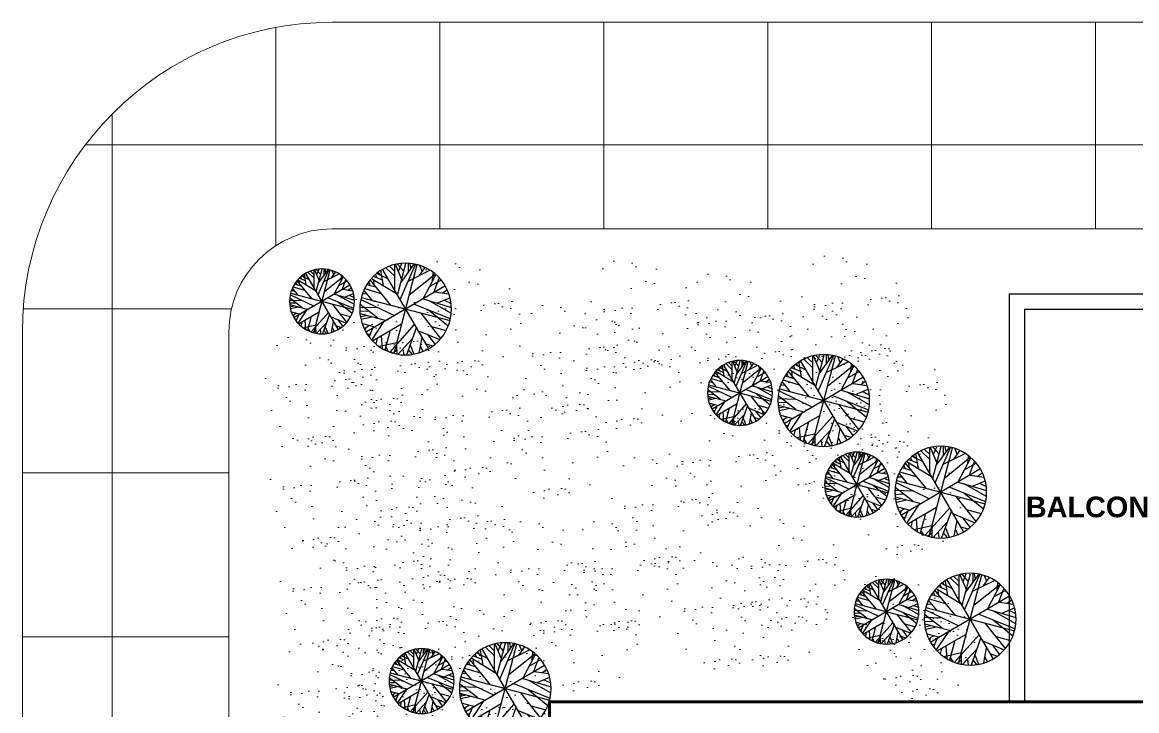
# Model space of a CAD drawing. Header units: millimetres. Extents: x 287 to 445, y 520 to 576.
# Drawn here: x 305.13 to 315.92, y 566.02 to 572.69 of the extents above; entities that cross this region are included whole.
import ezdxf

# ---------------------------------------------------------------- set-up
doc = ezdxf.new("R2010")
doc.units = ezdxf.units.MM
doc.header["$LTSCALE"] = 0.015
for name, color, linetype, lineweight in [('Muros', 41, 'Continuous', 60), ('Muros Bajos', 20, 'Continuous', 30), ('pasto', 56, 'Continuous', 5), ('PISOS', 7, 'Continuous', 18), ('Texto', 133, 'Continuous', 20)]:
    doc.layers.add(name, color=color, linetype=linetype, lineweight=lineweight)
doc.layers.add('puntos alameda', color=94, linetype='Continuous')
pattern_1 = [(180, (667.9433, 0), (0, 1.5875), []), (90, (667.9433, 0), (1.5875, 1e-16), [])]

# ---------------------------------------------------------------- blocks, each defined once
blk = doc.blocks.new('Tree - deciduous plan')
for p, q in [((-12.5388, 54.9406), (-7.9613, 59.4546)), ((-12.3627, 32.1443), (-12.5388, 58.7776)), ((-5.3205, 59.6806), (16.5105, 16.7963)), ((2.426, 54.9406), (-1.4472, 59.9056)), ((0, 59.9996), (0, -60)), ((0.4894, 48.6208), (3.6584, 59.6806)), ((18.2711, 35.5298), (5.419, 59.6806)), ((9.8203, 51.5549), (12.8133, 58.5516)), ((-40.1797, 44.558), (-36.4825, 43.2038)), ((-37.0107, 47.0408), (-35.25, 35.5298)), ((-32.6092, 50.4264), (-23.2782, 23.5674)), ((-31.2008, 51.1035), (-0.2149, 20.1818)), ((-26.4472, 46.5894), (-26.2712, 53.8116)), ((-22.0458, 42.0753), (-16.5881, 57.6486)), ((-21.1656, 55.8436), (-0.0388, 45.0094)), ((19.6795, 19.5047), (16.3344, 57.6486)), ((17.0387, 51.1035), (23.2006, 55.1666)), ((17.7429, 43.6552), (25.4894, 54.2636)), ((31.6513, 50.8778), (30.2429, 30.5643)), ((31.1232, 42.5267), (35.8767, 48.1693)), ((-49.8627, 32.8214), (-32.7853, 32.8214)), ((-45.8134, 38.2383), (-40.5318, 33.0471)), ((-43.8768, 36.4326), (-44.405, 40.2696)), ((42, 42), (-42, -42)), ((42, -42), (-42, 42)), ((36.2288, 25.1474), (48.9049, 35.0784)), ((37.1091, 37.1098), (46.6161, 37.5612)), ((-32.2571, 20.6333), (-59.1937, 9.348)), ((-57.081, 17.9248), (-47.0458, 14.7649)), ((-56.0247, 20.859), (-20.8134, 20.859)), ((-54.7923, 24.4702), (-47.75, 21.0847)), ((-53.2078, 27.4044), (-40.1797, 20.859)), ((54.3626, 25.3731), (20.9119, 0.3198)), ((23.3767, 23.3417), (53.3063, 27.4044)), ((-59.7219, 2.8025), (-12.0106, 12.0565)), ((-58.6656, 12.7336), (-35.9543, 7.5424)), ((-54.6162, -24.7335), (-20.2853, 0.0941)), ((29.3626, -6.6771), (59.4682, 7.091)), ((38.5175, 13.4107), (58.2359, 13.6364)), ((-60, 0), (60, 0)), ((-59.7219, -4.8714), (-54.2641, -6.6771)), ((-45.2853, -0.1316), (-59.0177, -10.0627)), ((-58.4895, -12.3197), (-36.4825, -11.6426)), ((-10.074, -10.0627), (-2.5036, -59.7178)), ((9.2922, -9.1598), (59.6443, -2.8401)), ((26.3697, -18.4138), (58.9401, -9.8369)), ((-57.081, -18.4138), (-45.2853, -17.9624)), ((-52.6797, -18.188), (-55.4966, -22.0251)), ((-53.2078, -27.442), (-16.7641, -16.6081)), ((-38.9472, -29.0219), (-51.4472, -30.6018)), ((-47.2219, -19.3166), (-50.2148, -26.3135)), ((-35.9543, -22.4765), (-44.0529, -40.5329)), ((-19.9331, -20.2194), (-28.5599, -52.721)), ((-14.8275, -15.0282), (-14.6515, -57.6865)), ((-0.0388, -19.0909), (25.8415, -53.8495)), ((18.6232, -18.6394), (26.7218, -53.3981)), ((18.7992, -18.6394), (57.3556, -17.2853)), ((38.1654, -18.188), (52.426, -29.0219)), ((45.9119, -24.0564), (55.595, -22.2508)), ((-46.5177, -30.1504), (-49.5106, -33.536)), ((-32.4331, -32.4075), (-48.1021, -35.5674)), ((-43.7008, -34.6645), (-46.6937, -37.373)), ((-24.6867, -37.8244), (-38.7712, -45.7241)), ((-14.6515, -36.2445), (-27.6797, -52.9467)), ((-14.6515, -32.1818), (-3.912, -59.4922)), ((-6.2008, -36.2445), (17.919, -57.0094)), ((22.8485, -36.4702), (35.3485, -48.4326)), ((30.419, -30.1504), (32.3556, -50.0125)), ((31.4753, -31.279), (49.6091, -33.3103)), ((41.5105, -32.6332), (46.088, -38.0501)), ((-26.2712, -43.9185), (-34.7219, -48.6583)), ((-14.6515, -47.3041), (-25.0388, -54.3009)), ((-21.5177, -45.4984), (-19.9331, -56.1065)), ((-8.4895, -47.5298), (-11.4825, -58.5893)), ((-6.3768, -52.721), (-9.3698, -58.815)), ((8.4119, -53.1724), (3.8344, -59.4922)), ((5.9471, -46.6269), (10.5246, -58.5893)), ((24.7852, -44.8213), (23.0246, -54.978))]:
    blk.add_line(p, q)
blk.add_circle((0, 0), 60)

msp = doc.modelspace()

# ---------------------------------------------------------------- hatches: boundary and pattern name
at = {"layer": 'pasto', "ltscale": 0.3}
h = msp.add_hatch(dxfattribs=at)
h.set_pattern_fill('AR-SAND', color=256, scale=0.008, style=0)
h.set_pattern_definition([(37.5, (329.06316, 350.05194), (-0.01280025, 0.3915306), [0, -0.308864, 0, -0.34544, 0, -0.3302]), (7.5, (329.06316, 350.05194), (0.3596186, 0.5734601), [0, -0.166624, 0, -0.278384, 0, -0.10668]), (327.5, (328.81323, 350.05194), (0.6327939, 0.00114975), [0, -0.1016, 0, -0.36576, 0, -0.47752]), (317.5, (328.81323, 350.05194), (0.6108452, 0.1783435), [0, -0.0508, 0, -0.239776, 0, -0.27432])])
edge = h.paths.add_edge_path()
edge.add_arc((313.127, 569.906), 0.588, 0, 360)
h = msp.add_hatch(dxfattribs=at)
h.set_pattern_fill('AR-SAND', color=256, scale=0.008, style=0)
h.set_pattern_definition([(37.5, (325.3145, 349.997), (-0.01280025, 0.3915306), [0, -0.308864, 0, -0.34544, 0, -0.3302]), (7.5, (325.3145, 349.997), (0.3596186, 0.5734601), [0, -0.166624, 0, -0.278384, 0, -0.10668]), (327.5, (325.06457, 349.997), (0.6327939, 0.00114975), [0, -0.1016, 0, -0.36576, 0, -0.47752]), (317.5, (325.06457, 349.997), (0.6108452, 0.1783435), [0, -0.0508, 0, -0.239776, 0, -0.27432])])
edge = h.paths.add_edge_path()
edge.add_arc((309.379, 569.851), 0.588, 0, 360)
h = msp.add_hatch(dxfattribs=at)
h.set_pattern_fill('AR-SAND', color=256, scale=0.008, style=0)
h.set_pattern_definition([(37.5, (327.0254, 350.0045), (-0.01280025, 0.3915306), [0, -0.308864, 0, -0.34544, 0, -0.3302]), (7.5, (327.0254, 350.0045), (0.3596186, 0.5734601), [0, -0.166624, 0, -0.278384, 0, -0.10668]), (327.5, (326.77547, 350.0045), (0.6327939, 0.00114975), [0, -0.1016, 0, -0.36576, 0, -0.47752]), (317.5, (326.77547, 350.0045), (0.6108452, 0.1783435), [0, -0.0508, 0, -0.239776, 0, -0.27432])])
edge = h.paths.add_edge_path()
edge.add_arc((311.09, 569.859), 0.588, 0, 360)
h = msp.add_hatch(dxfattribs=at)
h.set_pattern_fill('AR-SAND', color=256, scale=0.008, style=0)
h.set_pattern_definition([(37.5, (327.93744, 349.8779), (-0.01280025, 0.3915306), [0, -0.308864, 0, -0.34544, 0, -0.3302]), (7.5, (327.93744, 349.8779), (0.3596186, 0.5734601), [0, -0.166624, 0, -0.278384, 0, -0.10668]), (327.5, (327.6875, 349.8779), (0.6327939, 0.00114975), [0, -0.1016, 0, -0.36576, 0, -0.47752]), (317.5, (327.6875, 349.8779), (0.6108452, 0.1783435), [0, -0.0508, 0, -0.239776, 0, -0.27432])])
edge = h.paths.add_edge_path()
edge.add_arc((312.002, 569.732), 0.588, 0, 360)
h = msp.add_hatch(dxfattribs=at)
h.set_pattern_fill('AR-SAND', color=256, scale=0.008, style=0)
h.set_pattern_definition([(37.5, (324.5286, 349.63225), (-0.01280025, 0.3915306), [0, -0.308864, 0, -0.34544, 0, -0.3302]), (7.5, (324.5286, 349.63225), (0.3596186, 0.5734601), [0, -0.166624, 0, -0.278384, 0, -0.10668]), (327.5, (324.27865, 349.63225), (0.6327939, 0.00114975), [0, -0.1016, 0, -0.36576, 0, -0.47752]), (317.5, (324.27865, 349.63225), (0.6108452, 0.1783435), [0, -0.0508, 0, -0.239776, 0, -0.27432])])
edge = h.paths.add_edge_path()
edge.add_arc((308.593, 569.487), 0.588, 0, 360)
h = msp.add_hatch(dxfattribs=at)
h.set_pattern_fill('AR-SAND', color=256, scale=0.008, style=0)
h.set_pattern_definition([(37.5, (326.3333, 349.5742), (-0.01280025, 0.3915306), [0, -0.308864, 0, -0.34544, 0, -0.3302]), (7.5, (326.3333, 349.5742), (0.3596186, 0.5734601), [0, -0.166624, 0, -0.278384, 0, -0.10668]), (327.5, (326.08337, 349.5742), (0.6327939, 0.00114975), [0, -0.1016, 0, -0.36576, 0, -0.47752]), (317.5, (326.08337, 349.5742), (0.6108452, 0.1783435), [0, -0.0508, 0, -0.239776, 0, -0.27432])])
edge = h.paths.add_edge_path()
edge.add_arc((310.397, 569.429), 0.588, 0, 360)
h = msp.add_hatch(dxfattribs=at)
h.set_pattern_fill('AR-SAND', color=256, scale=0.008, style=0)
h.set_pattern_definition([(37.5, (328.03166, 349.53255), (-0.01280025, 0.3915306), [0, -0.308864, 0, -0.34544, 0, -0.3302]), (7.5, (328.03166, 349.53255), (0.3596186, 0.5734601), [0, -0.166624, 0, -0.278384, 0, -0.10668]), (327.5, (327.78173, 349.53255), (0.6327939, 0.00114975), [0, -0.1016, 0, -0.36576, 0, -0.47752]), (317.5, (327.78173, 349.53255), (0.6108452, 0.1783435), [0, -0.0508, 0, -0.239776, 0, -0.27432])])
edge = h.paths.add_edge_path()
edge.add_arc((312.096, 569.387), 0.588, 0, 360)
h = msp.add_hatch(dxfattribs=at)
h.set_pattern_fill('AR-SAND', color=256, scale=0.008, style=0)
h.set_pattern_definition([(37.5, (328.965, 349.53948), (-0.01280025, 0.3915306), [0, -0.308864, 0, -0.34544, 0, -0.3302]), (7.5, (328.965, 349.5395), (0.3596186, 0.5734601), [0, -0.166624, 0, -0.278384, 0, -0.10668]), (327.5, (328.71506, 349.53948), (0.6327939, 0.00114975), [0, -0.1016, 0, -0.36576, 0, -0.47752]), (317.5, (328.71506, 349.5395), (0.6108452, 0.1783435), [0, -0.0508, 0, -0.239776, 0, -0.27432])])
edge = h.paths.add_edge_path()
edge.add_arc((313.029, 569.394), 0.588, 0, 360)
h = msp.add_hatch(dxfattribs=at)
h.set_pattern_fill('AR-SAND', color=256, scale=0.008, style=0)
h.set_pattern_definition([(37.5, (324.5067, 349.41033), (-0.01280025, 0.3915306), [0, -0.308864, 0, -0.34544, 0, -0.3302]), (7.5, (324.5067, 349.41033), (0.3596186, 0.5734601), [0, -0.166624, 0, -0.278384, 0, -0.10668]), (327.5, (324.25676, 349.41033), (0.6327939, 0.00114975), [0, -0.1016, 0, -0.36576, 0, -0.47752]), (317.5, (324.25676, 349.41033), (0.6108452, 0.1783435), [0, -0.0508, 0, -0.239776, 0, -0.27432])])
edge = h.paths.add_edge_path()
edge.add_arc((308.571, 569.265), 0.588, 0, 360)
h = msp.add_hatch(dxfattribs=at)
h.set_pattern_fill('AR-SAND', color=256, scale=0.008, style=0)
h.set_pattern_definition([(37.5, (326.85668, 349.43478), (-0.01280025, 0.3915306), [0, -0.308864, 0, -0.34544, 0, -0.3302]), (7.5, (326.8567, 349.4348), (0.3596186, 0.5734601), [0, -0.166624, 0, -0.278384, 0, -0.10668]), (327.5, (326.60674, 349.43478), (0.6327939, 0.00114975), [0, -0.1016, 0, -0.36576, 0, -0.47752]), (317.5, (326.60674, 349.4348), (0.6108452, 0.1783435), [0, -0.0508, 0, -0.239776, 0, -0.27432])])
edge = h.paths.add_edge_path()
edge.add_arc((310.921, 569.289), 0.588, 0, 360)
h = msp.add_hatch(dxfattribs=at)
h.set_pattern_fill('AR-SAND', color=256, scale=0.008, style=0)
h.set_pattern_definition([(37.5, (323.87025, 349.26367), (-0.01280025, 0.3915306), [0, -0.308864, 0, -0.34544, 0, -0.3302]), (7.5, (323.87025, 349.26367), (0.3596186, 0.5734601), [0, -0.166624, 0, -0.278384, 0, -0.10668]), (327.5, (323.6203, 349.26367), (0.6327939, 0.00114975), [0, -0.1016, 0, -0.36576, 0, -0.47752]), (317.5, (323.6203, 349.26367), (0.6108452, 0.1783435), [0, -0.0508, 0, -0.239776, 0, -0.27432])])
edge = h.paths.add_edge_path()
edge.add_arc((307.934, 569.118), 0.588, 0, 360)
h = msp.add_hatch(dxfattribs=at)
h.set_pattern_fill('AR-SAND', color=256, scale=0.008, style=0)
h.set_pattern_definition([(37.5, (329.43268, 349.21305), (-0.01280025, 0.3915306), [0, -0.308864, 0, -0.34544, 0, -0.3302]), (7.5, (329.4327, 349.21305), (0.3596186, 0.5734601), [0, -0.166624, 0, -0.278384, 0, -0.10668]), (327.5, (329.18274, 349.21305), (0.6327939, 0.00114975), [0, -0.1016, 0, -0.36576, 0, -0.47752]), (317.5, (329.18274, 349.21305), (0.6108452, 0.1783435), [0, -0.0508, 0, -0.239776, 0, -0.27432])])
edge = h.paths.add_edge_path()
edge.add_arc((313.497, 569.068), 0.588, 0, 360)
h = msp.add_hatch(dxfattribs=at)
h.set_pattern_fill('AR-SAND', color=256, scale=0.008, style=0)
h.set_pattern_definition([(37.5, (325.39027, 348.96255), (-0.01280025, 0.3915306), [0, -0.308864, 0, -0.34544, 0, -0.3302]), (7.5, (325.39027, 348.96255), (0.3596186, 0.5734601), [0, -0.166624, 0, -0.278384, 0, -0.10668]), (327.5, (325.14034, 348.96255), (0.6327939, 0.00114975), [0, -0.1016, 0, -0.36576, 0, -0.47752]), (317.5, (325.14034, 348.96255), (0.6108452, 0.1783435), [0, -0.0508, 0, -0.239776, 0, -0.27432])])
edge = h.paths.add_edge_path()
edge.add_arc((309.454, 568.817), 0.588, 0, 360)
h = msp.add_hatch(dxfattribs=at)
h.set_pattern_fill('AR-SAND', color=256, scale=0.008, style=0)
h.set_pattern_definition([(37.5, (326.1545, 348.758), (-0.01280025, 0.3915306), [0, -0.308864, 0, -0.34544, 0, -0.3302]), (7.5, (326.1545, 348.758), (0.3596186, 0.5734601), [0, -0.166624, 0, -0.278384, 0, -0.10668]), (327.5, (325.90458, 348.758), (0.6327939, 0.00114975), [0, -0.1016, 0, -0.36576, 0, -0.47752]), (317.5, (325.9046, 348.758), (0.6108452, 0.1783435), [0, -0.0508, 0, -0.239776, 0, -0.27432])])
edge = h.paths.add_edge_path()
edge.add_arc((310.219, 568.612), 0.588, 0, 360)
h = msp.add_hatch(dxfattribs=at)
h.set_pattern_fill('AR-SAND', color=256, scale=0.008, style=0)
h.set_pattern_definition([(37.5, (328.72046, 348.82973), (-0.01280025, 0.3915306), [0, -0.308864, 0, -0.34544, 0, -0.3302]), (7.5, (328.72046, 348.82973), (0.3596186, 0.5734601), [0, -0.166624, 0, -0.278384, 0, -0.10668]), (327.5, (328.47052, 348.82973), (0.6327939, 0.00114975), [0, -0.1016, 0, -0.36576, 0, -0.47752]), (317.5, (328.4705, 348.82973), (0.6108452, 0.1783435), [0, -0.0508, 0, -0.239776, 0, -0.27432])])
edge = h.paths.add_edge_path()
edge.add_arc((312.785, 568.684), 0.588, 0, 360)
h = msp.add_hatch(dxfattribs=at)
h.set_pattern_fill('AR-SAND', color=256, scale=0.008, style=0)
h.set_pattern_definition([(37.5, (328.964, 348.70307), (-0.01280025, 0.3915306), [0, -0.308864, 0, -0.34544, 0, -0.3302]), (7.5, (328.964, 348.70307), (0.3596186, 0.5734601), [0, -0.166624, 0, -0.278384, 0, -0.10668]), (327.5, (328.71406, 348.70307), (0.6327939, 0.00114975), [0, -0.1016, 0, -0.36576, 0, -0.47752]), (317.5, (328.71406, 348.70307), (0.6108452, 0.1783435), [0, -0.0508, 0, -0.239776, 0, -0.27432])])
edge = h.paths.add_edge_path()
edge.add_arc((313.028, 568.558), 0.588, 0, 360)
h = msp.add_hatch(dxfattribs=at)
h.set_pattern_fill('AR-SAND', color=256, scale=0.008, style=0)
h.set_pattern_definition([(37.5, (324.67805, 348.57923), (-0.01280025, 0.3915306), [0, -0.308864, 0, -0.34544, 0, -0.3302]), (7.5, (324.67805, 348.57923), (0.3596186, 0.5734601), [0, -0.166624, 0, -0.278384, 0, -0.10668]), (327.5, (324.4281, 348.57923), (0.6327939, 0.00114975), [0, -0.1016, 0, -0.36576, 0, -0.47752]), (317.5, (324.4281, 348.57923), (0.6108452, 0.1783435), [0, -0.0508, 0, -0.239776, 0, -0.27432])])
edge = h.paths.add_edge_path()
edge.add_arc((308.742, 568.434), 0.588, 0, 360)
h = msp.add_hatch(dxfattribs=at)
h.set_pattern_fill('AR-SAND', color=256, scale=0.008, style=0)
h.set_pattern_definition([(37.5, (327.78374, 348.53044), (-0.01280025, 0.3915306), [0, -0.308864, 0, -0.34544, 0, -0.3302]), (7.5, (327.78374, 348.53044), (0.3596186, 0.5734601), [0, -0.166624, 0, -0.278384, 0, -0.10668]), (327.5, (327.5338, 348.53044), (0.6327939, 0.00114975), [0, -0.1016, 0, -0.36576, 0, -0.47752]), (317.5, (327.5338, 348.53044), (0.6108452, 0.1783435), [0, -0.0508, 0, -0.239776, 0, -0.27432])])
edge = h.paths.add_edge_path()
edge.add_arc((311.848, 568.385), 0.588, 0, 360)
h = msp.add_hatch(dxfattribs=at)
h.set_pattern_fill('AR-SAND', color=256, scale=0.008, style=0)
h.set_pattern_definition([(37.5, (323.9192, 348.2859), (-0.01280025, 0.3915306), [0, -0.308864, 0, -0.34544, 0, -0.3302]), (7.5, (323.9192, 348.2859), (0.3596186, 0.5734601), [0, -0.166624, 0, -0.278384, 0, -0.10668]), (327.5, (323.66927, 348.2859), (0.6327939, 0.00114975), [0, -0.1016, 0, -0.36576, 0, -0.47752]), (317.5, (323.66927, 348.2859), (0.6108452, 0.1783435), [0, -0.0508, 0, -0.239776, 0, -0.27432])])
edge = h.paths.add_edge_path()
edge.add_arc((307.983, 568.14), 0.588, 0, 360)
h = msp.add_hatch(dxfattribs=at)
h.set_pattern_fill('AR-SAND', color=256, scale=0.008, style=0)
h.set_pattern_definition([(37.5, (329.57384, 348.21257), (-0.01280025, 0.3915306), [0, -0.308864, 0, -0.34544, 0, -0.3302]), (7.5, (329.57384, 348.21257), (0.3596186, 0.5734601), [0, -0.166624, 0, -0.278384, 0, -0.10668]), (327.5, (329.3239, 348.21257), (0.6327939, 0.00114975), [0, -0.1016, 0, -0.36576, 0, -0.47752]), (317.5, (329.3239, 348.21257), (0.6108452, 0.1783435), [0, -0.0508, 0, -0.239776, 0, -0.27432])])
edge = h.paths.add_edge_path()
edge.add_arc((313.638, 568.067), 0.588, 0, 360)
h = msp.add_hatch(dxfattribs=at)
h.set_pattern_fill('AR-SAND', color=256, scale=0.008, style=0)
h.set_pattern_definition([(37.5, (327.22523, 348.09915), (-0.01280025, 0.3915306), [0, -0.308864, 0, -0.34544, 0, -0.3302]), (7.5, (327.2252, 348.09915), (0.3596186, 0.5734601), [0, -0.166624, 0, -0.278384, 0, -0.10668]), (327.5, (326.9753, 348.09915), (0.6327939, 0.00114975), [0, -0.1016, 0, -0.36576, 0, -0.47752]), (317.5, (326.9753, 348.09915), (0.6108452, 0.1783435), [0, -0.0508, 0, -0.239776, 0, -0.27432])])
edge = h.paths.add_edge_path()
edge.add_arc((311.289, 567.954), 0.588, 0, 360)
h = msp.add_hatch(dxfattribs=at)
h.set_pattern_fill('AR-SAND', color=256, scale=0.008, style=0)
h.set_pattern_definition([(37.5, (324.98392, 347.92105), (-0.01280025, 0.3915306), [0, -0.308864, 0, -0.34544, 0, -0.3302]), (7.5, (324.9839, 347.92105), (0.3596186, 0.5734601), [0, -0.166624, 0, -0.278384, 0, -0.10668]), (327.5, (324.734, 347.92105), (0.6327939, 0.00114975), [0, -0.1016, 0, -0.36576, 0, -0.47752]), (317.5, (324.734, 347.92105), (0.6108452, 0.1783435), [0, -0.0508, 0, -0.239776, 0, -0.27432])])
edge = h.paths.add_edge_path()
edge.add_arc((309.048, 567.776), 0.588, 0, 360)
h = msp.add_hatch(dxfattribs=at)
h.set_pattern_fill('AR-SAND', color=256, scale=0.008, style=0)
h.set_pattern_definition([(37.5, (325.2434, 347.887), (-0.01280025, 0.3915306), [0, -0.308864, 0, -0.34544, 0, -0.3302]), (7.5, (325.2434, 347.887), (0.3596186, 0.5734601), [0, -0.166624, 0, -0.278384, 0, -0.10668]), (327.5, (324.99346, 347.887), (0.6327939, 0.00114975), [0, -0.1016, 0, -0.36576, 0, -0.47752]), (317.5, (324.99346, 347.887), (0.6108452, 0.1783435), [0, -0.0508, 0, -0.239776, 0, -0.27432])])
edge = h.paths.add_edge_path()
edge.add_arc((309.307, 567.741), 0.588, 0, 360)
h = msp.add_hatch(dxfattribs=at)
h.set_pattern_fill('AR-SAND', color=256, scale=0.008, style=0)
h.set_pattern_definition([(37.5, (324.53118, 347.50368), (-0.01280025, 0.3915306), [0, -0.308864, 0, -0.34544, 0, -0.3302]), (7.5, (324.5312, 347.5037), (0.3596186, 0.5734601), [0, -0.166624, 0, -0.278384, 0, -0.10668]), (327.5, (324.28124, 347.5037), (0.6327939, 0.00114975), [0, -0.1016, 0, -0.36576, 0, -0.47752]), (317.5, (324.28124, 347.5037), (0.6108452, 0.1783435), [0, -0.0508, 0, -0.239776, 0, -0.27432])])
edge = h.paths.add_edge_path()
edge.add_arc((308.595, 567.358), 0.588, 0, 360)
h = msp.add_hatch(dxfattribs=at)
h.set_pattern_fill('AR-SAND', color=256, scale=0.008, style=0)
h.set_pattern_definition([(37.5, (326.1223, 347.47924), (-0.01280025, 0.3915306), [0, -0.308864, 0, -0.34544, 0, -0.3302]), (7.5, (326.1223, 347.47924), (0.3596186, 0.5734601), [0, -0.166624, 0, -0.278384, 0, -0.10668]), (327.5, (325.87237, 347.47924), (0.6327939, 0.00114975), [0, -0.1016, 0, -0.36576, 0, -0.47752]), (317.5, (325.87237, 347.47924), (0.6108452, 0.1783435), [0, -0.0508, 0, -0.239776, 0, -0.27432])])
edge = h.paths.add_edge_path()
edge.add_arc((310.186, 567.334), 0.588, 0, 360)
h = msp.add_hatch(dxfattribs=at)
h.set_pattern_fill('AR-SAND', color=256, scale=0.008, style=0)
h.set_pattern_definition([(37.5, (326.8322, 347.47924), (-0.01280025, 0.3915306), [0, -0.308864, 0, -0.34544, 0, -0.3302]), (7.5, (326.8322, 347.47924), (0.3596186, 0.5734601), [0, -0.166624, 0, -0.278384, 0, -0.10668]), (327.5, (326.58226, 347.47924), (0.6327939, 0.00114975), [0, -0.1016, 0, -0.36576, 0, -0.47752]), (317.5, (326.58226, 347.47924), (0.6108452, 0.1783435), [0, -0.0508, 0, -0.239776, 0, -0.27432])])
edge = h.paths.add_edge_path()
edge.add_arc((310.896, 567.334), 0.588, 0, 360)
h = msp.add_hatch(dxfattribs=at)
h.set_pattern_fill('AR-SAND', color=256, scale=0.008, style=0)
h.set_pattern_definition([(37.5, (328.4532, 347.51805), (-0.01280025, 0.3915306), [0, -0.308864, 0, -0.34544, 0, -0.3302]), (7.5, (328.4532, 347.51805), (0.3596186, 0.5734601), [0, -0.166624, 0, -0.278384, 0, -0.10668]), (327.5, (328.20326, 347.51805), (0.6327939, 0.00114975), [0, -0.1016, 0, -0.36576, 0, -0.47752]), (317.5, (328.20326, 347.51805), (0.6108452, 0.1783435), [0, -0.0508, 0, -0.239776, 0, -0.27432])])
edge = h.paths.add_edge_path()
edge.add_arc((312.517, 567.373), 0.588, 0, 360)
h = msp.add_hatch(dxfattribs=at)
h.set_pattern_fill('AR-SAND', color=256, scale=0.008, style=0)
h.set_pattern_definition([(37.5, (324.0159, 347.29824), (-0.01280025, 0.3915306), [0, -0.308864, 0, -0.34544, 0, -0.3302]), (7.5, (324.0159, 347.29824), (0.3596186, 0.5734601), [0, -0.166624, 0, -0.278384, 0, -0.10668]), (327.5, (323.76596, 347.29824), (0.6327939, 0.00114975), [0, -0.1016, 0, -0.36576, 0, -0.47752]), (317.5, (323.76596, 347.29824), (0.6108452, 0.1783435), [0, -0.0508, 0, -0.239776, 0, -0.27432])])
edge = h.paths.add_edge_path()
edge.add_arc((308.08, 567.153), 0.588, 0, 360)
h = msp.add_hatch(dxfattribs=at)
h.set_pattern_fill('AR-SAND', color=256, scale=0.008, style=0)
h.set_pattern_definition([(37.5, (328.27645, 347.13702), (-0.01280025, 0.3915306), [0, -0.308864, 0, -0.34544, 0, -0.3302]), (7.5, (328.27645, 347.137), (0.3596186, 0.5734601), [0, -0.166624, 0, -0.278384, 0, -0.10668]), (327.5, (328.0265, 347.13702), (0.6327939, 0.00114975), [0, -0.1016, 0, -0.36576, 0, -0.47752]), (317.5, (328.0265, 347.137), (0.6108452, 0.1783435), [0, -0.0508, 0, -0.239776, 0, -0.27432])])
edge = h.paths.add_edge_path()
edge.add_arc((312.341, 566.991), 0.588, 0, 360)
h = msp.add_hatch(dxfattribs=at)
h.set_pattern_fill('AR-SAND', color=256, scale=0.008, style=0)
h.set_pattern_definition([(37.5, (327.80568, 347.10683), (-0.01280025, 0.3915306), [0, -0.308864, 0, -0.34544, 0, -0.3302]), (7.5, (327.8057, 347.10683), (0.3596186, 0.5734601), [0, -0.166624, 0, -0.278384, 0, -0.10668]), (327.5, (327.55574, 347.10683), (0.6327939, 0.00114975), [0, -0.1016, 0, -0.36576, 0, -0.47752]), (317.5, (327.55574, 347.10683), (0.6108452, 0.1783435), [0, -0.0508, 0, -0.239776, 0, -0.27432])])
edge = h.paths.add_edge_path()
edge.add_arc((311.87, 566.961), 0.588, 0, 360)
h = msp.add_hatch(dxfattribs=at)
h.set_pattern_fill('AR-SAND', color=256, scale=0.008, style=0)
h.set_pattern_definition([(37.5, (324.77597, 346.91702), (-0.01280025, 0.3915306), [0, -0.308864, 0, -0.34544, 0, -0.3302]), (7.5, (324.77597, 346.917), (0.3596186, 0.5734601), [0, -0.166624, 0, -0.278384, 0, -0.10668]), (327.5, (324.52603, 346.91702), (0.6327939, 0.00114975), [0, -0.1016, 0, -0.36576, 0, -0.47752]), (317.5, (324.52603, 346.917), (0.6108452, 0.1783435), [0, -0.0508, 0, -0.239776, 0, -0.27432])])
edge = h.paths.add_edge_path()
edge.add_arc((308.84, 566.771), 0.588, 0, 360)
h = msp.add_hatch(dxfattribs=at)
h.set_pattern_fill('AR-SAND', color=256, scale=0.008, style=0)
h.set_pattern_definition([(37.5, (329.5615, 346.94916), (-0.01280025, 0.3915306), [0, -0.308864, 0, -0.34544, 0, -0.3302]), (7.5, (329.5615, 346.94916), (0.3596186, 0.5734601), [0, -0.166624, 0, -0.278384, 0, -0.10668]), (327.5, (329.31157, 346.94916), (0.6327939, 0.00114975), [0, -0.1016, 0, -0.36576, 0, -0.47752]), (317.5, (329.31157, 346.94916), (0.6108452, 0.1783435), [0, -0.0508, 0, -0.239776, 0, -0.27432])])
edge = h.paths.add_edge_path()
edge.add_arc((313.626, 566.804), 0.588, 0, 360)
h = msp.add_hatch(dxfattribs=at)
h.set_pattern_fill('AR-SAND', color=256, scale=0.008, style=0)
h.set_pattern_definition([(37.5, (326.44053, 346.89258), (-0.01280025, 0.3915306), [0, -0.308864, 0, -0.34544, 0, -0.3302]), (7.5, (326.44053, 346.8926), (0.3596186, 0.5734601), [0, -0.166624, 0, -0.278384, 0, -0.10668]), (327.5, (326.1906, 346.89258), (0.6327939, 0.00114975), [0, -0.1016, 0, -0.36576, 0, -0.47752]), (317.5, (326.1906, 346.8926), (0.6108452, 0.1783435), [0, -0.0508, 0, -0.239776, 0, -0.27432])])
edge = h.paths.add_edge_path()
edge.add_arc((310.505, 566.747), 0.588, 0, 360)
h = msp.add_hatch(dxfattribs=at)
h.set_pattern_fill('AR-SAND', color=256, scale=0.008, style=0)
h.set_pattern_definition([(37.5, (329.7207, 346.81925), (-0.01280025, 0.3915306), [0, -0.308864, 0, -0.34544, 0, -0.3302]), (7.5, (329.7207, 346.81925), (0.3596186, 0.5734601), [0, -0.166624, 0, -0.278384, 0, -0.10668]), (327.5, (329.47077, 346.81925), (0.6327939, 0.00114975), [0, -0.1016, 0, -0.36576, 0, -0.47752]), (317.5, (329.47077, 346.81925), (0.6108452, 0.1783435), [0, -0.0508, 0, -0.239776, 0, -0.27432])])
edge = h.paths.add_edge_path()
edge.add_arc((313.785, 566.674), 0.588, 0, 360)
h = msp.add_hatch(dxfattribs=at)
h.set_pattern_fill('AR-SAND', color=256, scale=0.008, style=0)
h.set_pattern_definition([(37.5, (325.54995, 346.6407), (-0.01280025, 0.3915306), [0, -0.308864, 0, -0.34544, 0, -0.3302]), (7.5, (325.54995, 346.6407), (0.3596186, 0.5734601), [0, -0.166624, 0, -0.278384, 0, -0.10668]), (327.5, (325.30002, 346.6407), (0.6327939, 0.00114975), [0, -0.1016, 0, -0.36576, 0, -0.47752]), (317.5, (325.3, 346.6407), (0.6108452, 0.1783435), [0, -0.0508, 0, -0.239776, 0, -0.27432])])
edge = h.paths.add_edge_path()
edge.add_arc((309.614, 566.495), 0.588, 0, 360)
h = msp.add_hatch(dxfattribs=at)
h.set_pattern_fill('AR-SAND', color=256, scale=0.008, style=0)
h.set_pattern_definition([(37.5, (324.57754, 346.47894), (-0.01280025, 0.3915306), [0, -0.308864, 0, -0.34544, 0, -0.3302]), (7.5, (324.57754, 346.47894), (0.3596186, 0.5734601), [0, -0.166624, 0, -0.278384, 0, -0.10668]), (327.5, (324.3276, 346.47894), (0.6327939, 0.00114975), [0, -0.1016, 0, -0.36576, 0, -0.47752]), (317.5, (324.3276, 346.47894), (0.6108452, 0.1783435), [0, -0.0508, 0, -0.239776, 0, -0.27432])])
edge = h.paths.add_edge_path()
edge.add_arc((308.642, 566.333), 0.588, 0, 360)
h = msp.add_hatch(dxfattribs=at)
h.set_pattern_fill('AR-SAND', color=256, scale=0.008, style=0)
h.set_pattern_definition([(37.5, (323.99142, 346.29603), (-0.01280025, 0.3915306), [0, -0.308864, 0, -0.34544, 0, -0.3302]), (7.5, (323.9914, 346.29603), (0.3596186, 0.5734601), [0, -0.166624, 0, -0.278384, 0, -0.10668]), (327.5, (323.7415, 346.29603), (0.6327939, 0.00114975), [0, -0.1016, 0, -0.36576, 0, -0.47752]), (317.5, (323.7415, 346.29603), (0.6108452, 0.1783435), [0, -0.0508, 0, -0.239776, 0, -0.27432])])
edge = h.paths.add_edge_path()
edge.add_arc((308.056, 566.15), 0.588, 0, 360)
h = msp.add_hatch(dxfattribs=at)
h.set_pattern_fill('AR-SAND', color=256, scale=0.008, style=0)
h.set_pattern_definition([(37.5, (324.55566, 346.25703), (-0.01280025, 0.3915306), [0, -0.308864, 0, -0.34544, 0, -0.3302]), (7.5, (324.55566, 346.25703), (0.3596186, 0.5734601), [0, -0.166624, 0, -0.278384, 0, -0.10668]), (327.5, (324.30572, 346.25703), (0.6327939, 0.00114975), [0, -0.1016, 0, -0.36576, 0, -0.47752]), (317.5, (324.3057, 346.25703), (0.6108452, 0.1783435), [0, -0.0508, 0, -0.239776, 0, -0.27432])])
edge = h.paths.add_edge_path()
edge.add_arc((308.62, 566.111), 0.588, 0, 360)
h = msp.add_hatch(dxfattribs=at)
h.set_pattern_fill('AR-SAND', color=256, scale=0.008, style=0)
h.set_pattern_definition([(37.5, (325.656, 345.88048), (-0.01280025, 0.3915306), [0, -0.308864, 0, -0.34544, 0, -0.3302]), (7.5, (325.656, 345.8805), (0.3596186, 0.5734601), [0, -0.166624, 0, -0.278384, 0, -0.10668]), (327.5, (325.40605, 345.88048), (0.6327939, 0.00114975), [0, -0.1016, 0, -0.36576, 0, -0.47752]), (317.5, (325.40605, 345.8805), (0.6108452, 0.1783435), [0, -0.0508, 0, -0.239776, 0, -0.27432])])
edge = h.paths.add_edge_path()
edge.add_arc((309.72, 565.735), 0.588, 0, 360)
at = {"layer": 'PISOS'}
h = msp.add_hatch(dxfattribs=at)
h.set_pattern_fill('NET', color=256, scale=0.5, style=0)
h.set_pattern_definition(pattern_1)
h.paths.add_polyline_path([(308.126, 572.687), (315.182, 572.687), (314.943, 570.687), (308.126, 570.687, 0.414214), (307.126, 569.687), (307.126, 567.985), (305.126, 568.205), (305.126, 569.687, -0.414214)])
h = msp.add_hatch(dxfattribs=at)
h.set_pattern_fill('NET', color=256, scale=0.5, style=0)
h.set_pattern_definition(pattern_1)
h.paths.add_polyline_path([(315.182, 572.687), (322.232, 572.687), (321.649, 570.687), (314.943, 570.687)])
h = msp.add_hatch(dxfattribs=at)
h.set_pattern_fill('NET', color=256, scale=0.5, style=0)
h.set_pattern_definition(pattern_1)
h.paths.add_polyline_path([(305.126, 568.205), (307.126, 567.985), (307.126, 559.83, 0.099999), (307.204, 559.442), (305.436, 558.5, -0.115335), (305.126, 559.83)])

# ---------------------------------------------------------------- linework, layer by layer
at = {"layer": 'Muros'}
for p in [(310.23, 565.174), (315.982, 566.109)]:
    msp.add_line(p, (310.23, 566.109), dxfattribs=at)
at = {"layer": 'Muros Bajos'}
for p, q in [((314.682, 570.059), (315.982, 570.059)), ((314.682, 570.059), (314.682, 566.109)), ((314.832, 569.909), (315.982, 569.909)), ((314.832, 569.909), (314.832, 566.109))]:
    msp.add_line(p, q, dxfattribs=at)
at = {"layer": 'PISOS'}
for p, q in [((308.126, 572.687), (327.932, 572.687)), ((308.126, 570.687), (327.932, 570.687)), ((305.126, 569.687), (305.126, 559.83)), ((307.126, 569.687), (307.126, 559.83))]:
    msp.add_line(p, q, dxfattribs=at)
for radius in [3, 1]:
    msp.add_arc((308.126, 569.687), radius, 90, 180, dxfattribs=at)

# ---------------------------------------------------------------- block references
at = {"layer": 'puntos alameda', "color": 7, "linetype": 'ByBlock', "lineweight": 0}
for p, xscale, yscale, zscale, rotation in [((308.838, 569.911), -0.007405634628365269, 0.007405634628639746, 0.007405634628594382, 165.3294149667241), ((308.028, 569.985), -0.00524074937675885, 0.005240749376980602, 0.00524074937695538, 165.3294149665158), ((312.887, 569.026), -0.007405634628365269, 0.007405634628639746, 0.007405634628594382, 165.3294149667241), ((312.076, 569.099), -0.00524074937675885, 0.005240749376980602, 0.00524074937695538, 165.3294149665158), ((314.02, 568.138), -0.007405634628365269, 0.007405634628639746, 0.007405634628594382, 165.3294149667241), ((313.209, 568.211), -0.00524074937675885, 0.005240749376980602, 0.00524074937695538, 165.3294149665158), ((313.495, 566.981), -0.00524074937675885, 0.005240749376980602, 0.00524074937695538, 165.3294149665158), ((314.305, 566.908), -0.007405634628365269, 0.007405634628639746, 0.007405634628594382, 165.3294149667241), ((309.803, 566.236), -0.007405634628365269, 0.007405634628639746, 0.007405634628594382, 165.3294149667241), ((308.992, 566.309), -0.00524074937675885, 0.005240749376980602, 0.00524074937695538, 165.3294149665158)]:
    msp.add_blockref('Tree - deciduous plan', p, dxfattribs=dict(at, xscale=xscale, yscale=yscale, zscale=zscale, rotation=rotation))

# ---------------------------------------------------------------- texts
at = {"layer": 'Texto', "insert": (315.441, 568.095), "char_height": 0.1, "width": 1.0727, "attachment_point": 2}
msp.add_mtext('{\\fArial|b1|i0|c0|p34;\\H2x;BALCON}', dxfattribs=at)

doc.saveas('drawing.dxf')
